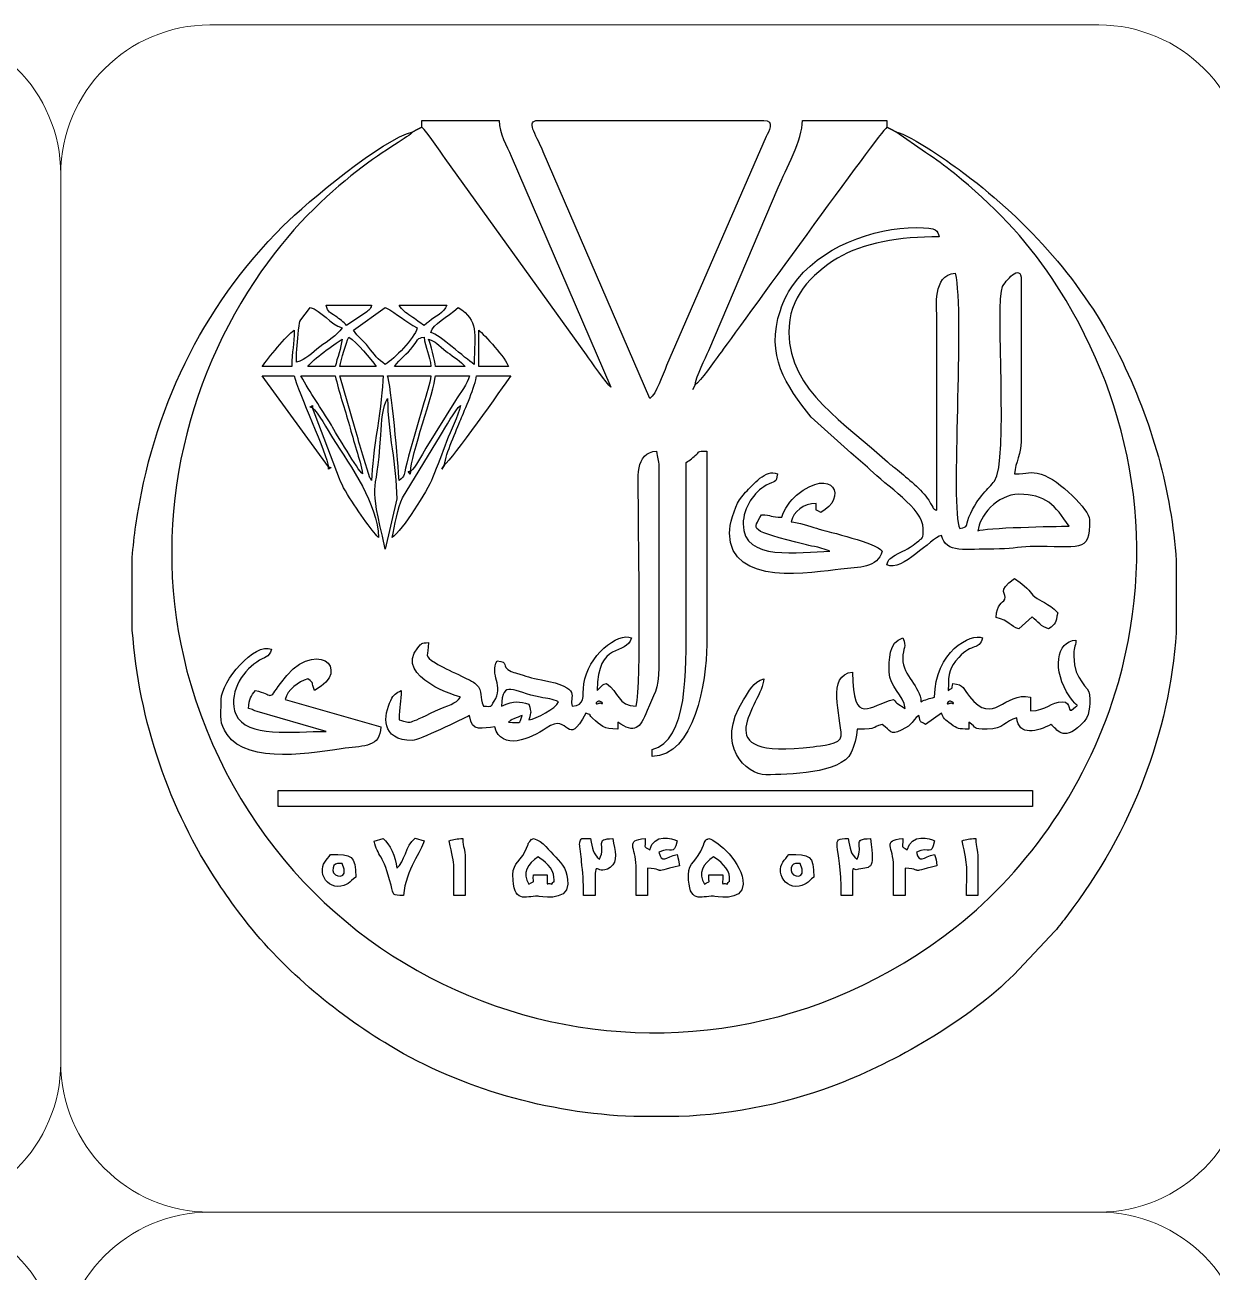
# Model space of a CAD drawing. Header units: millimetres. Extents: x -591 to 604, y 170 to 320.
# Drawn here: x -44.5 to 5.3, y 267.6 to 319.9 of the extents above; entities that cross this region are included whole.
import ezdxf

# ---------------------------------------------------------------- set-up
doc = ezdxf.new("R2010")
doc.units = ezdxf.units.MM
doc.header["$MEASUREMENT"] = 0
doc.layers.add('Layer 1', color=7, linetype='Continuous')

msp = doc.modelspace()

# ---------------------------------------------------------------- linework, layer by layer
at = {"layer": 'Layer 1', "color": 250, "lineweight": 18}
for points in [[(-86.5708, 319.8725), (-86.5708, 319.8725), (-49.2834, 319.8725), (-49.2834, 319.8725), (-45.8375, 319.8725), (-43.0271, 317.0621), (-43.0271, 313.6162), (-43.0271, 313.6162), (-43.0271, 276.3288), (-43.0271, 276.3288), (-43.0271, 272.8829), (-45.8375, 270.0725), (-49.2834, 270.0725), (-49.2834, 270.0725), (-86.5708, 270.0725), (-86.5708, 270.0725), (-90.0167, 270.0725), (-92.8271, 272.8829), (-92.8271, 276.3288), (-92.8271, 276.3288), (-92.8271, 313.6162), (-92.8271, 313.6162), (-92.8271, 317.0621), (-90.0167, 319.8725), (-86.5708, 319.8725)], [(-36.7708, 319.8725), (-36.7708, 319.8725), (0.5166, 319.8725), (0.5166, 319.8725), (3.9625, 319.8725), (6.7729, 317.0621), (6.7729, 313.6162), (6.7729, 313.6162), (6.7729, 276.3288), (6.7729, 276.3288), (6.7729, 272.8829), (3.9625, 270.0725), (0.5166, 270.0725), (0.5166, 270.0725), (-36.7708, 270.0725), (-36.7708, 270.0725), (-40.2167, 270.0725), (-43.0271, 272.8829), (-43.0271, 276.3288), (-43.0271, 276.3288), (-43.0271, 313.6162), (-43.0271, 313.6162), (-43.0271, 317.0621), (-40.2167, 319.8725), (-36.7708, 319.8725)], [(-86.5708, 270.0725), (-86.5708, 270.0725), (-49.2834, 270.0725), (-49.2834, 270.0725), (-45.8375, 270.0725), (-43.0271, 267.2621), (-43.0271, 263.8162), (-43.0271, 263.8162), (-43.0271, 226.5288), (-43.0271, 226.5288), (-43.0271, 223.0829), (-45.8375, 220.2725), (-49.2834, 220.2725), (-49.2834, 220.2725), (-86.5708, 220.2725), (-86.5708, 220.2725), (-90.0167, 220.2725), (-92.8271, 223.0829), (-92.8271, 226.5288), (-92.8271, 226.5288), (-92.8271, 263.8162), (-92.8271, 263.8162), (-92.8271, 267.2621), (-90.0167, 270.0725), (-86.5708, 270.0725)], [(-36.7708, 270.0725), (-36.7708, 270.0725), (0.5166, 270.0725), (0.5166, 270.0725), (3.9625, 270.0725), (6.7729, 267.2621), (6.7729, 263.8162), (6.7729, 263.8162), (6.7729, 226.5288), (6.7729, 226.5288), (6.7729, 223.0829), (3.9625, 220.2725), (0.5166, 220.2725), (0.5166, 220.2725), (-36.7708, 220.2725), (-36.7708, 220.2725), (-40.2167, 220.2725), (-43.0271, 223.0829), (-43.0271, 226.5288), (-43.0271, 226.5288), (-43.0271, 263.8162), (-43.0271, 263.8162), (-43.0271, 267.2621), (-40.2167, 270.0725), (-36.7708, 270.0725)]]:
    msp.add_open_spline(points, degree=3, knots=[0, 0, 0, 0, 0.125, 0.125, 0.125, 0.25, 0.25, 0.25, 0.375, 0.375, 0.375, 0.5, 0.5, 0.5, 0.625, 0.625, 0.625, 0.75, 0.75, 0.75, 0.875, 0.875, 0.875, 1, 1, 1, 1], dxfattribs=at)
at = {"layer": 'Layer 1', "color": 240}
for points, knots in [([(-28.0717, 315.4831), (-28.0717, 315.4831), (-28.2629, 315.3875), (-28.2629, 315.3875), (-28.2629, 315.3875), (-28.0717, 315.4831), (-28.0717, 315.4831)], [0, 0, 0, 0, 0.5, 0.5, 0.5, 1, 1, 1, 1]), ([(-27.8804, 315.5787), (-27.8804, 315.5787), (-28.0717, 315.4831), (-28.0717, 315.4831), (-28.0717, 315.4831), (-27.8804, 315.5787), (-27.8804, 315.5787)], [0, 0, 0, 0, 0.5, 0.5, 0.5, 1, 1, 1, 1]), ([(-27.8804, 315.5787), (-27.6498, 315.4096), (-27.1298, 314.5777), (-26.8973, 314.267), (-26.8973, 314.267), (-20.9768, 306.0356), (-20.9768, 306.0356), (-20.8064, 305.7854), (-20.1075, 304.7977), (-19.9439, 304.678), (-19.9439, 304.678), (-24.1247, 314.3622), (-24.1247, 314.3622), (-24.3188, 314.8163), (-24.6294, 315.3037), (-24.6294, 315.8656), (-24.6294, 315.8656), (-27.8804, 315.8656), (-27.8804, 315.8656), (-27.8804, 315.8656), (-27.8804, 315.5787), (-27.8804, 315.5787)], [0, 0, 0, 0, 0.1428571, 0.1428571, 0.1428571, 0.2857143, 0.2857143, 0.2857143, 0.4285714, 0.4285714, 0.4285714, 0.5714286, 0.5714286, 0.5714286, 0.7142857, 0.7142857, 0.7142857, 0.8571429, 0.8571429, 0.8571429, 1, 1, 1, 1]), ([(-18.3184, 304.1999), (-18.0313, 304.4104), (-17.7843, 305.1724), (-17.6081, 305.5932), (-17.6081, 305.5932), (-13.4333, 315.1944), (-13.4333, 315.1944), (-13.3437, 315.3854), (-13.0409, 315.8656), (-13.5375, 315.8656), (-13.5375, 315.8656), (-23.0037, 315.8656), (-23.0037, 315.8656), (-23.5265, 315.8656), (-23.1204, 315.3359), (-22.7862, 314.5534), (-22.7862, 314.5534), (-18.3184, 304.1999), (-18.3184, 304.1999)], [0, 0, 0, 0, 0.1666667, 0.1666667, 0.1666667, 0.3333333, 0.3333333, 0.3333333, 0.5, 0.5, 0.5, 0.6666667, 0.6666667, 0.6666667, 0.8333333, 0.8333333, 0.8333333, 1, 1, 1, 1]), ([(-16.406, 304.7736), (-16.1844, 304.922), (-15.6098, 305.7717), (-15.395, 306.0575), (-14.6963, 306.9873), (-8.6695, 315.3622), (-8.3739, 315.5787), (-8.3739, 315.5787), (-8.3739, 315.8656), (-8.3739, 315.8656), (-8.3739, 315.8656), (-11.9119, 315.8656), (-11.9119, 315.8656), (-11.9119, 315.0549), (-12.6009, 313.802), (-12.931, 313.06), (-12.931, 313.06), (-15.8459, 306.2215), (-15.8459, 306.2215), (-15.9788, 305.8995), (-16.376, 305.1346), (-16.406, 304.7736)], [0, 0, 0, 0, 0.1428571, 0.1428571, 0.1428571, 0.2857143, 0.2857143, 0.2857143, 0.4285714, 0.4285714, 0.4285714, 0.5714286, 0.5714286, 0.5714286, 0.7142857, 0.7142857, 0.7142857, 0.8571429, 0.8571429, 0.8571429, 1, 1, 1, 1]), ([(-8.1826, 315.4831), (-8.1826, 315.4831), (-8.3739, 315.5787), (-8.3739, 315.5787), (-8.3739, 315.5787), (-8.1826, 315.4831), (-8.1826, 315.4831)], [0, 0, 0, 0, 0.5, 0.5, 0.5, 1, 1, 1, 1]), ([(-7.9914, 315.3875), (-7.9914, 315.3875), (-8.1826, 315.4831), (-8.1826, 315.4831), (-8.1826, 315.4831), (-7.9914, 315.3875), (-7.9914, 315.3875)], [0, 0, 0, 0, 0.5, 0.5, 0.5, 1, 1, 1, 1]), ([(-7.9914, 315.3875), (-7.9914, 315.3875), (-6.7483, 314.527), (-6.7483, 314.527), (-6.2948, 314.2247), (-5.9726, 313.9902), (-5.5355, 313.6364), (-3.9436, 312.3483), (-2.5657, 310.9385), (-1.4313, 309.2301), (1.7679, 304.4115), (3.0842, 298.4305), (1.3401, 292.2866), (0.1464, 288.0813), (-2.4396, 284.438), (-5.45, 282.0562), (-16.8312, 273.0512), (-33.4424, 278.2985), (-37.5731, 292.2121), (-39.344, 298.177), (-38.0536, 304.354), (-34.8992, 309.1151), (-32.015, 313.4681), (-28.5682, 314.9707), (-28.2629, 315.3875), (-29.5107, 315.0968), (-32.6737, 312.4586), (-33.6892, 311.4432), (-37.1412, 307.9916), (-39.1731, 303.7153), (-39.8759, 298.8881), (-39.9414, 298.4392), (-39.9904, 297.9872), (-40.0241, 297.5331), (-40.0241, 297.5331), (-40.0241, 294.4858), (-40.0241, 294.4858), (-39.7492, 290.6946), (-38.4712, 286.9401), (-36.429, 283.8897), (-36.0884, 283.381), (-35.8405, 283.0306), (-35.4763, 282.5477), (-33.8164, 280.3463), (-31.5688, 278.46), (-29.2139, 277.0489), (-26.1971, 275.2412), (-22.6101, 274.2299), (-18.9913, 274.0793), (-18.9913, 274.0793), (-17.0984, 274.0793), (-17.0984, 274.0793), (-14.7227, 274.1787), (-12.3737, 274.6554), (-10.2043, 275.5271), (-7.7533, 276.5121), (-4.9097, 278.181), (-3.0412, 280.0297), (-3.0412, 280.0297), (-1.3262, 281.8528), (-1.3262, 281.8528), (-1.1473, 282.0643), (-0.9729, 282.2916), (-0.819, 282.4928), (1.9437, 286.1041), (3.4745, 290.1925), (3.7699, 294.3787), (3.7699, 294.3787), (3.7699, 297.3939), (3.7699, 297.3939), (3.5652, 300.3065), (2.7689, 303.2224), (1.3794, 306.0167), (-0.1373, 309.0669), (-2.4182, 311.6047), (-5.0818, 313.6118), (-5.6478, 314.0384), (-7.337, 315.2351), (-7.9914, 315.3875)], [0, 0, 0, 0, 0.0384615, 0.0384615, 0.0384615, 0.0769231, 0.0769231, 0.0769231, 0.1153846, 0.1153846, 0.1153846, 0.1538462, 0.1538462, 0.1538462, 0.1923077, 0.1923077, 0.1923077, 0.2307692, 0.2307692, 0.2307692, 0.2692308, 0.2692308, 0.2692308, 0.3076923, 0.3076923, 0.3076923, 0.3461538, 0.3461538, 0.3461538, 0.3846154, 0.3846154, 0.3846154, 0.4230769, 0.4230769, 0.4230769, 0.4615385, 0.4615385, 0.4615385, 0.5, 0.5, 0.5, 0.5384615, 0.5384615, 0.5384615, 0.5769231, 0.5769231, 0.5769231, 0.6153846, 0.6153846, 0.6153846, 0.6538462, 0.6538462, 0.6538462, 0.6923077, 0.6923077, 0.6923077, 0.7307692, 0.7307692, 0.7307692, 0.7692308, 0.7692308, 0.7692308, 0.8076923, 0.8076923, 0.8076923, 0.8461538, 0.8461538, 0.8461538, 0.8846154, 0.8846154, 0.8846154, 0.9230769, 0.9230769, 0.9230769, 0.9615385, 0.9615385, 0.9615385, 1, 1, 1, 1]), ([(-6.844, 298.7495), (-6.844, 298.286), (-6.859, 298.3803), (-7.1233, 298.1682), (-7.5597, 297.8179), (-7.666, 297.8425), (-8.0166, 297.6272), (-8.2299, 297.4963), (-8.3037, 297.4824), (-8.3739, 297.2195), (-7.7164, 296.9155), (-6.5483, 298.3373), (-6.0791, 298.4626), (-5.8972, 297.6823), (-5.0518, 297.8929), (-3.8795, 297.8886), (-3.2164, 297.8862), (-2.8869, 297.9716), (-2.3529, 297.9877), (-0.2672, 298.0501), (0.1364, 297.6229), (0.1364, 299.1319), (0.1364, 299.489), (-1.1272, 300.8026), (-1.8961, 301.0268), (-2.3825, 301.1686), (-2.4479, 301.0443), (-3.0192, 301.0443), (-2.9758, 301.5662), (-2.7323, 301.7736), (-2.7323, 302.67), (-2.7323, 302.67), (-2.7323, 309.1721), (-2.7323, 309.1721), (-2.7323, 309.9439), (-3.4365, 309.0628), (-3.5136, 308.9017), (-3.8531, 308.1923), (-3.237, 301.5926), (-3.8589, 300.7368), (-4.0944, 300.4128), (-4.5279, 300.1596), (-4.9261, 299.222), (-5.098, 298.8171), (-4.9162, 298.8558), (-5.314, 298.7495), (-5.7256, 299.6073), (-5.0998, 307.7185), (-5.5053, 309.4589), (-6.4651, 309.3791), (-6.2706, 308.0296), (-6.2703, 307.5466), (-6.2703, 307.5466), (-6.2703, 299.5144), (-6.2703, 299.5144), (-6.4752, 299.5971), (-6.3582, 299.5253), (-6.6158, 299.9339), (-6.9065, 300.3949), (-7.5052, 300.8529), (-7.9254, 301.206), (-8.1189, 301.3687), (-8.1572, 301.3644), (-8.3508, 301.5456), (-10.0544, 303.1403), (-12.4856, 304.521), (-12.4856, 306.9728), (-12.4856, 308.4435), (-11.5574, 309.4092), (-10.4389, 310.0897), (-9.3992, 310.7222), (-7.8236, 310.989), (-6.1746, 310.989), (-6.2432, 311.2456), (-6.2245, 311.3715), (-7.1308, 311.3715), (-8.9289, 311.3715), (-11.2113, 310.5647), (-12.3349, 308.9259), (-12.5655, 308.5895), (-12.6964, 308.3163), (-12.837, 307.8981), (-13.4705, 306.0133), (-12.6116, 304.7585), (-11.545, 303.4192), (-11.545, 303.4192), (-9.8798, 301.929), (-9.8798, 301.929), (-9.5734, 301.6369), (-9.3707, 301.5192), (-9.0678, 301.2111), (-8.4292, 300.562), (-6.844, 299.5869), (-6.844, 298.7495)], [0, 0, 0, 0, 0.0322581, 0.0322581, 0.0322581, 0.0645161, 0.0645161, 0.0645161, 0.0967742, 0.0967742, 0.0967742, 0.1290323, 0.1290323, 0.1290323, 0.1612903, 0.1612903, 0.1612903, 0.1935484, 0.1935484, 0.1935484, 0.2258065, 0.2258065, 0.2258065, 0.2580645, 0.2580645, 0.2580645, 0.2903226, 0.2903226, 0.2903226, 0.3225806, 0.3225806, 0.3225806, 0.3548387, 0.3548387, 0.3548387, 0.3870968, 0.3870968, 0.3870968, 0.4193548, 0.4193548, 0.4193548, 0.4516129, 0.4516129, 0.4516129, 0.483871, 0.483871, 0.483871, 0.516129, 0.516129, 0.516129, 0.5483871, 0.5483871, 0.5483871, 0.5806452, 0.5806452, 0.5806452, 0.6129032, 0.6129032, 0.6129032, 0.6451613, 0.6451613, 0.6451613, 0.6774194, 0.6774194, 0.6774194, 0.7096774, 0.7096774, 0.7096774, 0.7419355, 0.7419355, 0.7419355, 0.7741935, 0.7741935, 0.7741935, 0.8064516, 0.8064516, 0.8064516, 0.8387097, 0.8387097, 0.8387097, 0.8709677, 0.8709677, 0.8709677, 0.9032258, 0.9032258, 0.9032258, 0.9354839, 0.9354839, 0.9354839, 0.9677419, 0.9677419, 0.9677419, 1, 1, 1, 1]), ([(-33.1395, 305.7298), (-32.7325, 305.8246), (-32.4958, 306.1187), (-32.1563, 306.3721), (-31.8167, 306.6254), (-31.4435, 306.8409), (-31.2271, 307.1641), (-31.6867, 307.2869), (-32.1063, 307.902), (-32.5657, 308.0246), (-33.0212, 307.3447), (-32.997, 307.6277), (-33.0476, 307.0723), (-33.0917, 306.5869), (-33.1395, 306.2771), (-33.1395, 305.7298)], [0, 0, 0, 0, 0.2, 0.2, 0.2, 0.4, 0.4, 0.4, 0.6, 0.6, 0.6, 0.8, 0.8, 0.8, 1, 1, 1, 1]), ([(-31.0358, 307.2597), (-31.0358, 307.2597), (-30.186, 307.8442), (-30.186, 307.8442), (-30.0427, 307.9789), (-30.0625, 307.9037), (-29.984, 308.1203), (-29.984, 308.1203), (-31.8964, 308.1203), (-31.8964, 308.1203), (-31.8116, 307.8024), (-31.7366, 307.8212), (-31.5017, 307.6546), (-31.3223, 307.5275), (-31.1596, 307.4285), (-31.0358, 307.2597)], [0, 0, 0, 0, 0.2, 0.2, 0.2, 0.4, 0.4, 0.4, 0.6, 0.6, 0.6, 0.8, 0.8, 0.8, 1, 1, 1, 1]), ([(-30.7489, 307.0685), (-30.5548, 306.7785), (-30.3525, 306.6596), (-30.12, 306.3588), (-29.8813, 306.0499), (-29.713, 305.8368), (-29.4103, 305.6342), (-29.0295, 305.8891), (-28.199, 306.6875), (-28.0717, 307.1641), (-28.5901, 307.4384), (-28.8919, 307.7505), (-29.4103, 308.0246), (-29.4103, 308.0246), (-30.7489, 307.0685), (-30.7489, 307.0685)], [0, 0, 0, 0, 0.2, 0.2, 0.2, 0.4, 0.4, 0.4, 0.6, 0.6, 0.6, 0.8, 0.8, 0.8, 1, 1, 1, 1]), ([(-27.7848, 307.2597), (-27.7848, 307.2597), (-27.6821, 307.3482), (-27.6821, 307.3482), (-27.6672, 307.3606), (-27.5986, 307.4186), (-27.578, 307.4355), (-27.3218, 307.6437), (-26.9473, 307.7922), (-26.8286, 308.1203), (-26.8286, 308.1203), (-28.8366, 308.1203), (-28.8366, 308.1203), (-28.6847, 307.8935), (-28.5822, 307.8195), (-28.3406, 307.6602), (-28.1092, 307.5077), (-27.9837, 307.3928), (-27.7848, 307.2597)], [0, 0, 0, 0, 0.1666667, 0.1666667, 0.1666667, 0.3333333, 0.3333333, 0.3333333, 0.5, 0.5, 0.5, 0.6666667, 0.6666667, 0.6666667, 0.8333333, 0.8333333, 0.8333333, 1, 1, 1, 1]), ([(-27.4979, 306.9728), (-27.1256, 306.8734), (-26.0832, 305.9035), (-25.6812, 305.6342), (-25.6812, 307.0135), (-25.4653, 307.432), (-26.3505, 308.0246), (-26.8429, 307.5967), (-27.4, 307.3394), (-27.4979, 306.9728)], [0, 0, 0, 0, 0.3333333, 0.3333333, 0.3333333, 0.6666667, 0.6666667, 0.6666667, 1, 1, 1, 1]), ([(-34.5737, 305.5386), (-34.5737, 305.5386), (-33.3307, 305.5386), (-33.3307, 305.5386), (-33.3307, 306.2073), (-33.2351, 306.4528), (-33.2351, 307.0685), (-33.5547, 306.8546), (-34.3434, 305.8827), (-34.5737, 305.5386)], [0, 0, 0, 0, 0.3333333, 0.3333333, 0.3333333, 0.6666667, 0.6666667, 0.6666667, 1, 1, 1, 1]), ([(-32.6614, 305.5386), (-32.6614, 305.5386), (-31.514, 305.5386), (-31.514, 305.5386), (-31.4298, 305.8995), (-31.2562, 306.3367), (-31.2271, 306.686), (-31.5859, 306.4458), (-32.4407, 305.8679), (-32.6614, 305.5386)], [0, 0, 0, 0, 0.3333333, 0.3333333, 0.3333333, 0.6666667, 0.6666667, 0.6666667, 1, 1, 1, 1]), ([(-31.3227, 305.5386), (-31.3227, 305.5386), (-29.7928, 305.5386), (-29.7928, 305.5386), (-30.0173, 305.8737), (-30.6044, 306.5568), (-30.9402, 306.7816), (-31.0685, 306.5145), (-31.247, 305.8634), (-31.3227, 305.5386)], [0, 0, 0, 0, 0.3333333, 0.3333333, 0.3333333, 0.6666667, 0.6666667, 0.6666667, 1, 1, 1, 1]), ([(-29.0278, 305.5386), (-29.0278, 305.5386), (-27.4979, 305.5386), (-27.4979, 305.5386), (-27.5393, 306.0354), (-27.747, 306.3277), (-27.7848, 306.7816), (-28.1148, 306.6935), (-27.9526, 306.7722), (-28.2494, 306.3857), (-28.495, 306.066), (-28.7993, 305.8798), (-29.0278, 305.5386)], [0, 0, 0, 0, 0.25, 0.25, 0.25, 0.5, 0.5, 0.5, 0.75, 0.75, 0.75, 1, 1, 1, 1]), ([(-27.3066, 305.5386), (-27.3066, 305.5386), (-26.0637, 305.5386), (-26.0637, 305.5386), (-26.2112, 305.7402), (-26.5666, 305.9614), (-26.8021, 306.1388), (-27.2479, 306.4747), (-27.2849, 306.6037), (-27.5935, 306.686), (-27.5033, 306.4979), (-27.3286, 305.8025), (-27.3066, 305.5386)], [0, 0, 0, 0, 0.25, 0.25, 0.25, 0.5, 0.5, 0.5, 0.75, 0.75, 0.75, 1, 1, 1, 1]), ([(-25.4899, 305.5386), (-25.4899, 305.5386), (-24.2469, 305.5386), (-24.2469, 305.5386), (-24.332, 305.8573), (-25.2681, 306.906), (-25.4899, 307.0685), (-25.4899, 307.0685), (-25.4899, 305.5386), (-25.4899, 305.5386)], [0, 0, 0, 0, 0.3333333, 0.3333333, 0.3333333, 0.6666667, 0.6666667, 0.6666667, 1, 1, 1, 1]), ([(-31.8008, 301.3313), (-31.8416, 301.8214), (-33.0909, 304.5372), (-33.2351, 305.156), (-33.2351, 305.156), (-34.5737, 305.156), (-34.5737, 305.156), (-34.5737, 305.156), (-31.8008, 301.3313), (-31.8008, 301.3313)], [0, 0, 0, 0, 0.3333333, 0.3333333, 0.3333333, 0.6666667, 0.6666667, 0.6666667, 1, 1, 1, 1]), ([(-30.3665, 301.0443), (-30.3918, 301.348), (-30.5272, 301.713), (-30.6201, 302.0338), (-30.7284, 302.4078), (-30.8316, 302.7603), (-30.9194, 303.0731), (-31.1175, 303.7783), (-31.3559, 304.4774), (-31.514, 305.156), (-31.514, 305.156), (-32.9482, 305.156), (-32.9482, 305.156), (-32.5618, 304.4256), (-32.1065, 303.8096), (-31.6743, 303.0833), (-31.469, 302.7382), (-30.5643, 301.1892), (-30.3665, 301.0443)], [0, 0, 0, 0, 0.1666667, 0.1666667, 0.1666667, 0.3333333, 0.3333333, 0.3333333, 0.5, 0.5, 0.5, 0.6666667, 0.6666667, 0.6666667, 0.8333333, 0.8333333, 0.8333333, 1, 1, 1, 1]), ([(-29.984, 300.7576), (-29.984, 301.8683), (-29.506, 304.0569), (-29.506, 305.156), (-29.506, 305.156), (-31.3227, 305.156), (-31.3227, 305.156), (-31.3227, 305.156), (-30.6741, 302.9361), (-30.6741, 302.9361), (-30.559, 302.5262), (-30.4705, 302.2169), (-30.3553, 301.8206), (-30.3553, 301.8206), (-30.0538, 300.8789), (-30.0538, 300.8789), (-30.0456, 300.8624), (-30.026, 300.831), (-30.0192, 300.818), (-30.0123, 300.8049), (-29.9974, 300.7766), (-29.984, 300.7576)], [0, 0, 0, 0, 0.1428571, 0.1428571, 0.1428571, 0.2857143, 0.2857143, 0.2857143, 0.4285714, 0.4285714, 0.4285714, 0.5714286, 0.5714286, 0.5714286, 0.7142857, 0.7142857, 0.7142857, 0.8571429, 0.8571429, 0.8571429, 1, 1, 1, 1]), ([(-28.8366, 300.7576), (-28.5383, 300.976), (-28.6853, 300.8874), (-28.4334, 301.7886), (-28.4334, 301.7886), (-27.7961, 304.0198), (-27.7961, 304.0198), (-27.7015, 304.3439), (-27.5252, 304.829), (-27.4979, 305.156), (-27.4979, 305.156), (-29.3147, 305.156), (-29.3147, 305.156), (-29.1966, 304.91), (-28.8366, 301.313), (-28.8366, 300.7576)], [0, 0, 0, 0, 0.2, 0.2, 0.2, 0.4, 0.4, 0.4, 0.6, 0.6, 0.6, 0.8, 0.8, 0.8, 1, 1, 1, 1]), ([(-28.3585, 301.1399), (-28.1241, 301.3117), (-27.8915, 301.8235), (-27.7077, 302.1148), (-27.7077, 302.1148), (-26.4647, 304.1228), (-26.4647, 304.1228), (-26.281, 304.4145), (-25.9601, 304.8278), (-25.8724, 305.156), (-25.8724, 305.156), (-27.3066, 305.156), (-27.3066, 305.156), (-27.3592, 304.524), (-28.3447, 301.7594), (-28.3585, 301.1399)], [0, 0, 0, 0, 0.2, 0.2, 0.2, 0.4, 0.4, 0.4, 0.6, 0.6, 0.6, 0.8, 0.8, 0.8, 1, 1, 1, 1]), ([(-26.9242, 301.4269), (-26.6545, 301.6074), (-24.4776, 304.6687), (-24.1511, 305.156), (-24.1511, 305.156), (-25.5855, 305.156), (-25.5855, 305.156), (-25.618, 304.7663), (-26.0975, 303.685), (-26.2411, 303.3256), (-26.4223, 302.8723), (-26.8856, 301.8902), (-26.9242, 301.4269)], [0, 0, 0, 0, 0.25, 0.25, 0.25, 0.5, 0.5, 0.5, 0.75, 0.75, 0.75, 1, 1, 1, 1]), ([(-16.406, 304.7736), (-16.406, 304.7736), (-16.516, 304.5872), (-16.516, 304.5872), (-16.516, 304.5872), (-16.406, 304.7736), (-16.406, 304.7736)], [0, 0, 0, 0, 0.5, 0.5, 0.5, 1, 1, 1, 1]), ([(-29.4103, 297.8889), (-29.4103, 297.8889), (-28.9322, 299.9925), (-28.9322, 299.9925), (-28.9322, 301.4315), (-29.3147, 302.7305), (-29.3147, 304.1999), (-29.5396, 303.8761), (-29.5605, 303.2323), (-29.5982, 302.6666), (-29.7913, 299.7816), (-30.1384, 301.0142), (-29.4103, 297.8889)], [0, 0, 0, 0, 0.25, 0.25, 0.25, 0.5, 0.5, 0.5, 0.75, 0.75, 0.75, 1, 1, 1, 1]), ([(-32.4701, 303.8174), (-32.4701, 303.8174), (-32.4701, 303.913), (-32.4701, 303.913), (-32.4701, 303.913), (-32.5817, 303.8333), (-32.5817, 303.8333), (-32.5817, 303.8333), (-32.4701, 303.8174), (-32.4701, 303.8174)], [0, 0, 0, 0, 0.3333333, 0.3333333, 0.3333333, 0.6666667, 0.6666667, 0.6666667, 1, 1, 1, 1]), ([(-32.4701, 303.8174), (-32.4701, 303.8174), (-31.3376, 300.8383), (-31.3376, 300.8383), (-31.0966, 300.2315), (-30.3944, 299.2434), (-29.9585, 298.6793), (-29.8646, 298.5581), (-29.7818, 298.4644), (-29.6972, 298.367), (-29.7289, 299.7936), (-30.8262, 301.3132), (-31.6283, 302.5556), (-31.828, 302.8649), (-32.2408, 303.6493), (-32.4701, 303.8174)], [0, 0, 0, 0, 0.2, 0.2, 0.2, 0.4, 0.4, 0.4, 0.6, 0.6, 0.6, 0.8, 0.8, 0.8, 1, 1, 1, 1]), ([(-29.1234, 298.367), (-28.692, 298.6832), (-27.651, 300.3167), (-27.4293, 300.8802), (-27.2177, 301.4177), (-27.0249, 301.8804), (-26.8397, 302.3942), (-26.6686, 302.8696), (-26.3616, 303.4549), (-26.2549, 303.913), (-26.4847, 303.7446), (-26.8965, 302.961), (-27.0967, 302.6513), (-27.0967, 302.6513), (-28.6955, 300.0426), (-28.6955, 300.0426), (-28.8927, 299.627), (-29.0118, 298.8466), (-29.1234, 298.367)], [0, 0, 0, 0, 0.1666667, 0.1666667, 0.1666667, 0.3333333, 0.3333333, 0.3333333, 0.5, 0.5, 0.5, 0.6666667, 0.6666667, 0.6666667, 0.8333333, 0.8333333, 0.8333333, 1, 1, 1, 1]), ([(-18.8921, 291.2911), (-19.6585, 291.3081), (-19.6033, 291.8912), (-20.1351, 292.2473), (-20.3092, 292.2007), (-20.232, 292.2274), (-20.3297, 292.1549), (-20.3297, 292.1549), (-20.5176, 291.9605), (-20.5176, 291.9605), (-20.5176, 294.0652), (-19.2905, 293.3842), (-19.0833, 294.1597), (-19.6468, 294.4202), (-20.9392, 293.3889), (-21.0781, 292.2339), (-21.1463, 291.6663), (-21.0158, 291.3371), (-21.5694, 291.2911), (-21.7322, 291.6852), (-21.0696, 292.061), (-22.8528, 292.3982), (-23.3238, 292.4871), (-23.4852, 292.5497), (-23.9114, 292.6783), (-23.9165, 292.6798), (-24.1185, 292.7421), (-24.1291, 292.7475), (-24.6224, 292.9959), (-24.1655, 293.1423), (-24.7248, 293.2035), (-25.0524, 292.6205), (-24.4178, 292.1368), (-24.8396, 291.5039), (-25.0204, 291.2326), (-24.8874, 291.3002), (-25.2986, 291.2911), (-25.4866, 291.6829), (-25.2787, 291.895), (-25.6086, 292.2241), (-25.795, 292.4101), (-26.8138, 292.8026), (-27.3083, 293.1086), (-27.833, 293.4335), (-27.6069, 293.3706), (-27.5935, 293.9685), (-27.9173, 293.9415), (-27.868, 293.9611), (-28.0438, 293.7493), (-29.0817, 292.4975), (-26.2817, 291.6757), (-26.2549, 291.6736), (-26.4641, 291.3879), (-26.751, 291.352), (-27.3041, 291.0971), (-28.5453, 290.5253), (-28.2495, 290.5806), (-28.8366, 290.7174), (-28.8366, 291.2979), (-28.7409, 291.4835), (-28.7409, 291.9605), (-28.9707, 291.8389), (-29.0496, 291.8046), (-29.1801, 291.5387), (-29.4751, 290.9373), (-29.6392, 289.8567), (-28.2629, 289.8567), (-28.0252, 289.8567), (-26.1749, 290.7485), (-25.8724, 290.9085), (-25.8106, 290.1655), (-25.2974, 290.3908), (-24.8206, 290.4304), (-24.5449, 289.398), (-23.3064, 289.9298), (-22.6604, 290.379), (-21.6476, 291.0832), (-21.8272, 289.4329), (-20.9957, 291.0041), (-20.6272, 290.8708), (-20.9737, 291.022), (-20.7223, 290.7994), (-20.3513, 290.4709), (-20.2679, 290.3348), (-19.657, 290.3348), (-19.657, 290.3348), (-19.657, 290.6216), (-19.657, 290.6216), (-18.9367, 290.1391), (-18.7286, 290.3447), (-18.4264, 291.1121), (-18.1653, 291.7752), (-17.9359, 291.9724), (-17.9359, 292.9166), (-17.9359, 292.9166), (-17.9359, 301.3313), (-17.9359, 301.3313), (-17.9359, 301.661), (-18.0066, 301.7015), (-18.0315, 302.0006), (-18.9597, 301.9234), (-18.7966, 300.8883), (-18.7965, 299.8969), (-18.7963, 298.0505), (-18.6571, 292.2997), (-18.8921, 291.2911)], [0, 0, 0, 0, 0.0285714, 0.0285714, 0.0285714, 0.0571429, 0.0571429, 0.0571429, 0.0857143, 0.0857143, 0.0857143, 0.1142857, 0.1142857, 0.1142857, 0.1428571, 0.1428571, 0.1428571, 0.1714286, 0.1714286, 0.1714286, 0.2, 0.2, 0.2, 0.2285714, 0.2285714, 0.2285714, 0.2571429, 0.2571429, 0.2571429, 0.2857143, 0.2857143, 0.2857143, 0.3142857, 0.3142857, 0.3142857, 0.3428571, 0.3428571, 0.3428571, 0.3714286, 0.3714286, 0.3714286, 0.4, 0.4, 0.4, 0.4285714, 0.4285714, 0.4285714, 0.4571429, 0.4571429, 0.4571429, 0.4857143, 0.4857143, 0.4857143, 0.5142857, 0.5142857, 0.5142857, 0.5428571, 0.5428571, 0.5428571, 0.5714286, 0.5714286, 0.5714286, 0.6, 0.6, 0.6, 0.6285714, 0.6285714, 0.6285714, 0.6571429, 0.6571429, 0.6571429, 0.6857143, 0.6857143, 0.6857143, 0.7142857, 0.7142857, 0.7142857, 0.7428571, 0.7428571, 0.7428571, 0.7714286, 0.7714286, 0.7714286, 0.8, 0.8, 0.8, 0.8285714, 0.8285714, 0.8285714, 0.8571429, 0.8571429, 0.8571429, 0.8857143, 0.8857143, 0.8857143, 0.9142857, 0.9142857, 0.9142857, 0.9428571, 0.9428571, 0.9428571, 0.9714286, 0.9714286, 0.9714286, 1, 1, 1, 1]), ([(-16.7885, 301.5225), (-16.7885, 299.2913), (-16.7885, 297.0602), (-16.7885, 294.8291), (-16.7885, 292.8472), (-16.7033, 289.8283), (-18.2227, 289.4742), (-18.2227, 289.4742), (-18.2227, 289.1873), (-18.2227, 289.1873), (-16.4472, 289.1873), (-15.9279, 292.3273), (-15.9279, 293.8728), (-15.9279, 293.8728), (-15.9279, 302.0006), (-15.9279, 302.0006), (-16.3894, 301.9903), (-16.1704, 301.9958), (-16.4064, 301.8096), (-16.4082, 301.8082), (-16.486, 301.7342), (-16.5604, 301.677), (-16.6656, 301.5959), (-16.7054, 301.578), (-16.7885, 301.5225)], [0, 0, 0, 0, 0.125, 0.125, 0.125, 0.25, 0.25, 0.25, 0.375, 0.375, 0.375, 0.5, 0.5, 0.5, 0.625, 0.625, 0.625, 0.75, 0.75, 0.75, 0.875, 0.875, 0.875, 1, 1, 1, 1]), ([(-31.8008, 301.3313), (-31.8008, 301.3313), (-31.8008, 301.2357), (-31.8008, 301.2357), (-31.8008, 301.2357), (-31.6892, 301.3154), (-31.6892, 301.3154), (-31.6892, 301.3154), (-31.8008, 301.3313), (-31.8008, 301.3313)], [0, 0, 0, 0, 0.3333333, 0.3333333, 0.3333333, 0.6666667, 0.6666667, 0.6666667, 1, 1, 1, 1]), ([(-26.9242, 301.4269), (-26.9242, 301.4269), (-27.0342, 301.2403), (-27.0342, 301.2403), (-27.0342, 301.2403), (-26.9242, 301.4269), (-26.9242, 301.4269)], [0, 0, 0, 0, 0.5, 0.5, 0.5, 1, 1, 1, 1]), ([(-14.9718, 298.5582), (-14.9718, 296.2664), (-11.4503, 296.92), (-10.3032, 297.0452), (-9.5419, 297.1285), (-8.7526, 297.0916), (-8.5651, 297.7932), (-8.8386, 298.1665), (-10.7562, 298.5844), (-11.3264, 298.7612), (-11.5789, 298.8396), (-12.101, 299.0123), (-12.39, 299.0363), (-12.2769, 299.46), (-11.8805, 299.7892), (-11.3382, 299.8013), (-11.3011, 299.3572), (-11.4406, 299.6341), (-11.1468, 299.4187), (-10.0048, 300.0232), (-10.6172, 301.3947), (-12.1617, 300.1468), (-12.3945, 299.959), (-12.6994, 299.5412), (-12.7723, 299.2275), (-13.253, 299.2275), (-13.2005, 299.3136), (-13.633, 299.3232), (-13.9768, 298.6736), (-14.2616, 298.701), (-11.7424, 298.0583), (-11.6053, 298.0234), (-11.4847, 298.0107), (-11.2632, 297.9638), (-11.2632, 297.9638), (-10.828, 297.8252), (-10.828, 297.8252), (-10.8139, 297.8191), (-10.7845, 297.806), (-10.7643, 297.7932), (-12.059, 297.7932), (-14.398, 297.3294), (-14.398, 298.9407), (-14.398, 299.6393), (-13.9271, 300.2754), (-13.4365, 300.561), (-13.0629, 300.7785), (-13.0102, 300.6188), (-12.9637, 301.0443), (-13.451, 301.2698), (-13.9833, 300.5689), (-14.295, 300.2721), (-14.295, 300.2721), (-14.5544, 299.9578), (-14.5544, 299.9578), (-14.7734, 299.6085), (-14.9718, 298.8962), (-14.9718, 298.5582)], [0, 0, 0, 0, 0.0526316, 0.0526316, 0.0526316, 0.1052632, 0.1052632, 0.1052632, 0.1578947, 0.1578947, 0.1578947, 0.2105263, 0.2105263, 0.2105263, 0.2631579, 0.2631579, 0.2631579, 0.3157895, 0.3157895, 0.3157895, 0.3684211, 0.3684211, 0.3684211, 0.4210526, 0.4210526, 0.4210526, 0.4736842, 0.4736842, 0.4736842, 0.5263158, 0.5263158, 0.5263158, 0.5789474, 0.5789474, 0.5789474, 0.6315789, 0.6315789, 0.6315789, 0.6842105, 0.6842105, 0.6842105, 0.7368421, 0.7368421, 0.7368421, 0.7894737, 0.7894737, 0.7894737, 0.8421053, 0.8421053, 0.8421053, 0.8947368, 0.8947368, 0.8947368, 0.9473684, 0.9473684, 0.9473684, 1, 1, 1, 1]), ([(-28.3585, 301.1399), (-28.3585, 301.1399), (-28.4541, 301.1399), (-28.4541, 301.1399), (-28.4541, 301.1399), (-28.3744, 301.0285), (-28.3744, 301.0285), (-28.3744, 301.0285), (-28.3585, 301.1399), (-28.3585, 301.1399)], [0, 0, 0, 0, 0.3333333, 0.3333333, 0.3333333, 0.6666667, 0.6666667, 0.6666667, 1, 1, 1, 1]), ([(-4.5491, 298.6538), (-4.4997, 299.2482), (-3.758, 300.1839), (-2.828, 300.1839), (-1.7179, 300.1839), (-1.3187, 299.7327), (-0.7243, 298.845), (-1.3117, 298.845), (-4.2761, 298.785), (-4.5491, 298.6538)], [0, 0, 0, 0, 0.3333333, 0.3333333, 0.3333333, 0.6666667, 0.6666667, 0.6666667, 1, 1, 1, 1]), ([(-3.7842, 295.0203), (-3.2308, 294.8913), (-3.2144, 294.6453), (-2.828, 294.5422), (-2.828, 294.5422), (-2.2721, 295.0389), (-2.2721, 295.0389), (-2.0447, 294.8381), (-1.8937, 294.6245), (-1.5849, 294.5422), (-1.2584, 294.7608), (-1.3045, 294.7736), (-1.2025, 295.2115), (-1.6258, 295.6577), (-1.934, 295.687), (-2.1598, 295.8797), (-2.4365, 296.1154), (-2.2739, 296.1467), (-3.0192, 296.6458), (-3.8126, 296.1145), (-3.3041, 296.0234), (-3.4267, 295.7833), (-3.5186, 295.6038), (-3.7713, 295.5937), (-3.7842, 295.0203)], [0, 0, 0, 0, 0.125, 0.125, 0.125, 0.25, 0.25, 0.25, 0.375, 0.375, 0.375, 0.5, 0.5, 0.5, 0.625, 0.625, 0.625, 0.75, 0.75, 0.75, 0.875, 0.875, 0.875, 1, 1, 1, 1]), ([(-36.295, 291.578), (-36.295, 290.7362), (-36.3986, 290.6412), (-36.0442, 290.1075), (-35.1815, 288.8086), (-32.3535, 289.3564), (-31.0901, 289.5285), (-30.2933, 289.637), (-29.6208, 289.571), (-29.6015, 290.4304), (-29.6015, 290.4304), (-33.6175, 291.578), (-33.6175, 291.578), (-33.5077, 291.9894), (-33.0711, 292.3291), (-32.6614, 292.4385), (-32.3455, 292.2071), (-32.5541, 292.3344), (-32.3745, 291.9605), (-30.7265, 292.8325), (-32.385, 294.2894), (-33.8092, 292.2476), (-34.3419, 291.4841), (-34.1001, 291.7833), (-34.8607, 291.9605), (-35.0351, 291.6998), (-35.1376, 291.6409), (-35.1476, 291.1955), (-34.7926, 291.1127), (-35.1175, 291.1742), (-34.7908, 291.074), (-34.7908, 291.074), (-31.8964, 290.2392), (-31.8964, 290.2392), (-33.2694, 290.2392), (-35.2475, 289.959), (-35.6773, 290.9551), (-36.0231, 291.7563), (-35.4471, 292.7319), (-34.8065, 293.1492), (-34.4529, 293.3795), (-34.2887, 293.3166), (-34.1912, 293.6816), (-34.8789, 293.9996), (-36.295, 292.3441), (-36.295, 291.578)], [0, 0, 0, 0, 0.0666667, 0.0666667, 0.0666667, 0.1333333, 0.1333333, 0.1333333, 0.2, 0.2, 0.2, 0.2666667, 0.2666667, 0.2666667, 0.3333333, 0.3333333, 0.3333333, 0.4, 0.4, 0.4, 0.4666667, 0.4666667, 0.4666667, 0.5333333, 0.5333333, 0.5333333, 0.6, 0.6, 0.6, 0.6666667, 0.6666667, 0.6666667, 0.7333333, 0.7333333, 0.7333333, 0.8, 0.8, 0.8, 0.8666667, 0.8666667, 0.8666667, 0.9333333, 0.9333333, 0.9333333, 1, 1, 1, 1]), ([(-6.3659, 291.6736), (-6.5976, 291.6195), (-6.7496, 291.5735), (-6.9396, 291.4822), (-6.954, 292.1271), (-7.7046, 292.5548), (-7.7046, 293.2991), (-7.7046, 293.7648), (-7.5137, 293.7618), (-7.7046, 294.1597), (-8.2972, 294.0014), (-8.2783, 293.1991), (-8.2783, 292.7254), (-8.2783, 292.1293), (-7.6573, 291.7779), (-7.6089, 291.1955), (-7.6089, 291.1955), (-7.9535, 291.4246), (-7.9535, 291.4246), (-8.0084, 291.4789), (-8.0672, 291.5591), (-8.0871, 291.578), (-9.0532, 291.3529), (-9.8082, 290.3775), (-9.8082, 292.7254), (-10.9212, 292.6328), (-10.2864, 290.8626), (-10.2864, 290.0479), (-10.2864, 289.6866), (-11.1552, 289.637), (-11.4618, 289.5979), (-16.197, 288.9935), (-13.5598, 291.4301), (-13.5375, 292.4385), (-13.9766, 292.3213), (-14.1527, 291.9122), (-14.3807, 291.5607), (-15.6195, 289.6518), (-14.2507, 288.4224), (-13.4418, 288.4224), (-12.5375, 288.4224), (-10.3006, 288.4567), (-9.8719, 289.3467), (-9.7531, 289.5933), (-9.6241, 290.0148), (-9.6169, 290.3348), (-8.6307, 290.3348), (-9.1156, 290.3978), (-8.5651, 290.5262), (-8.1857, 290.272), (-8.2484, 290.0626), (-7.7664, 290.2888), (-7.1881, 290.5606), (-7.3827, 290.6539), (-7.0352, 290.9085), (-6.946, 290.5745), (-6.9988, 290.6938), (-6.7483, 290.5262), (-6.7483, 290.5262), (-6.0791, 291.0041), (-6.0791, 291.0041), (-6.0242, 290.7989), (-5.9309, 290.7244), (-5.6785, 290.5441), (-5.4045, 290.3482), (-5.378, 290.3348), (-4.9316, 290.3348), (-4.9316, 290.3348), (-4.9316, 290.6216), (-4.9316, 290.6216), (-4.5471, 290.3641), (-4.8155, 290.3348), (-4.1666, 290.3348), (-3.4509, 290.3348), (-3.4267, 290.6786), (-2.9236, 290.8129), (-2.8571, 290.0141), (-2.0322, 290.2389), (-1.4893, 290.5262), (-1.2131, 290.3411), (-1.0209, 289.7879), (-0.2275, 290.5073), (0.1844, 290.8806), (0.1364, 291.2878), (0.1364, 291.7692), (0.1364, 292.1071), (-0.5331, 292.3414), (-0.5331, 293.3948), (-0.5331, 293.7244), (-0.4624, 293.7649), (-0.4375, 294.0641), (-1.2723, 294.0454), (-1.4456, 292.7916), (-0.7, 291.69), (-0.3491, 291.1714), (-0.2867, 291.4283), (-0.5377, 291.1982), (-0.8379, 290.9232), (-0.5769, 291.4822), (-1.0112, 291.4822), (-1.4894, 291.4822), (-1.6451, 291.1155), (-2.3499, 291.0999), (-2.3499, 291.0999), (-2.3499, 291.6736), (-2.3499, 291.6736), (-3.4623, 291.9327), (-3.8734, 290.4206), (-4.9034, 291.7017), (-5.1552, 292.0152), (-5.1233, 292.2076), (-5.6009, 292.2473), (-5.6678, 291.9677), (-5.5886, 292.1095), (-5.7922, 291.9605), (-5.7922, 292.7375), (-5.7459, 292.9033), (-5.3545, 293.3396), (-4.7782, 293.9826), (-4.506, 293.6046), (-4.3579, 294.1597), (-4.8344, 294.38), (-6.3659, 293.5768), (-6.3659, 291.6736)], [0, 0, 0, 0, 0.0243902, 0.0243902, 0.0243902, 0.0487805, 0.0487805, 0.0487805, 0.0731707, 0.0731707, 0.0731707, 0.097561, 0.097561, 0.097561, 0.1219512, 0.1219512, 0.1219512, 0.1463415, 0.1463415, 0.1463415, 0.1707317, 0.1707317, 0.1707317, 0.195122, 0.195122, 0.195122, 0.2195122, 0.2195122, 0.2195122, 0.2439024, 0.2439024, 0.2439024, 0.2682927, 0.2682927, 0.2682927, 0.2926829, 0.2926829, 0.2926829, 0.3170732, 0.3170732, 0.3170732, 0.3414634, 0.3414634, 0.3414634, 0.3658537, 0.3658537, 0.3658537, 0.3902439, 0.3902439, 0.3902439, 0.4146341, 0.4146341, 0.4146341, 0.4390244, 0.4390244, 0.4390244, 0.4634146, 0.4634146, 0.4634146, 0.4878049, 0.4878049, 0.4878049, 0.5121951, 0.5121951, 0.5121951, 0.5365854, 0.5365854, 0.5365854, 0.5609756, 0.5609756, 0.5609756, 0.5853659, 0.5853659, 0.5853659, 0.6097561, 0.6097561, 0.6097561, 0.6341463, 0.6341463, 0.6341463, 0.6585366, 0.6585366, 0.6585366, 0.6829268, 0.6829268, 0.6829268, 0.7073171, 0.7073171, 0.7073171, 0.7317073, 0.7317073, 0.7317073, 0.7560976, 0.7560976, 0.7560976, 0.7804878, 0.7804878, 0.7804878, 0.804878, 0.804878, 0.804878, 0.8292683, 0.8292683, 0.8292683, 0.8536585, 0.8536585, 0.8536585, 0.8780488, 0.8780488, 0.8780488, 0.902439, 0.902439, 0.902439, 0.9268293, 0.9268293, 0.9268293, 0.9512195, 0.9512195, 0.9512195, 0.9756098, 0.9756098, 0.9756098, 1, 1, 1, 1]), ([(-24.5337, 291.2911), (-24.5075, 292.4661), (-24.0528, 291.8815), (-22.9095, 291.6721), (-22.5993, 291.6153), (-22.3916, 291.6015), (-22.1431, 291.4822), (-22.2534, 291.1779), (-23.0782, 290.789), (-23.3863, 290.7174), (-23.2843, 291.1552), (-23.2843, 290.9487), (-23.3863, 291.3868), (-23.7729, 291.4893), (-23.9872, 291.5533), (-24.5337, 291.2911)], [0, 0, 0, 0, 0.2, 0.2, 0.2, 0.4, 0.4, 0.4, 0.6, 0.6, 0.6, 0.8, 0.8, 0.8, 1, 1, 1, 1]), ([(-20.5176, 291.4822), (-20.416, 291.5838), (-20.155, 291.3305), (-20.4111, 291.4326), (-20.4133, 291.4334), (-20.6778, 291.3221), (-20.5176, 291.4822)], [0, 0, 0, 0, 0.5, 0.5, 0.5, 1, 1, 1, 1]), ([(-5.7922, 291.4822), (-5.6906, 291.5838), (-5.4295, 291.3305), (-5.6856, 291.4326), (-5.6879, 291.4334), (-5.9524, 291.3221), (-5.7922, 291.4822)], [0, 0, 0, 0, 0.5, 0.5, 0.5, 1, 1, 1, 1]), ([(-24.2469, 290.6216), (-24.1227, 290.7296), (-24.2436, 290.6578), (-24.0149, 290.7722), (-23.892, 290.8335), (-23.7948, 290.8502), (-23.673, 290.9085), (-23.7779, 290.516), (-23.7444, 290.6216), (-24.2469, 290.6216)], [0, 0, 0, 0, 0.3333333, 0.3333333, 0.3333333, 0.6666667, 0.6666667, 0.6666667, 1, 1, 1, 1]), ([(-33.9044, 287.0838), (-33.9044, 287.0838), (-2.2543, 287.0838), (-2.2543, 287.0838), (-2.2543, 287.0838), (-2.2543, 287.753), (-2.2543, 287.753), (-2.2543, 287.753), (-33.9044, 287.753), (-33.9044, 287.753), (-33.9044, 287.753), (-33.9044, 287.0838), (-33.9044, 287.0838)], [0, 0, 0, 0, 0.25, 0.25, 0.25, 0.5, 0.5, 0.5, 0.75, 0.75, 0.75, 1, 1, 1, 1]), ([(-29.8848, 285.6378), (-29.7326, 284.9808), (-29.4886, 285.0978), (-29.1714, 283.7846), (-29.0703, 283.3661), (-29.1161, 283.365), (-28.6454, 283.3546), (-28.5529, 284.4663), (-27.8864, 285.2131), (-27.7848, 285.6495), (-27.7848, 285.6495), (-28.1636, 285.7567), (-28.1636, 285.7567), (-28.5725, 285.4482), (-28.582, 284.7586), (-28.9322, 284.502), (-28.9706, 284.9632), (-29.2184, 285.5343), (-29.506, 285.745), (-29.506, 285.745), (-29.8848, 285.6378), (-29.8848, 285.6378)], [0, 0, 0, 0, 0.1428571, 0.1428571, 0.1428571, 0.2857143, 0.2857143, 0.2857143, 0.4285714, 0.4285714, 0.4285714, 0.5714286, 0.5714286, 0.5714286, 0.7142857, 0.7142857, 0.7142857, 0.8571429, 0.8571429, 0.8571429, 1, 1, 1, 1]), ([(-26.7329, 285.6495), (-26.4588, 284.4726), (-26.5417, 284.6561), (-26.5417, 283.3546), (-26.5417, 283.3546), (-26.0637, 283.3546), (-26.0637, 283.3546), (-26.0637, 283.3546), (-26.0637, 284.8844), (-26.0637, 284.8844), (-26.0637, 285.3651), (-26.1495, 285.3126), (-26.1592, 285.745), (-26.4145, 285.7394), (-26.5415, 285.7237), (-26.7329, 285.6495)], [0, 0, 0, 0, 0.2, 0.2, 0.2, 0.4, 0.4, 0.4, 0.6, 0.6, 0.6, 0.8, 0.8, 0.8, 1, 1, 1, 1]), ([(-24.0557, 284.2152), (-24.0557, 282.9841), (-23.5402, 283.3271), (-23.0037, 283.3271), (-23.0032, 283.3271), (-21.7607, 283.0627), (-21.7607, 283.8326), (-21.7607, 284.3969), (-21.9617, 284.6639), (-22.2601, 284.9587), (-22.5458, 285.2406), (-22.783, 285.635), (-23.1951, 285.745), (-23.3734, 285.6256), (-23.1854, 285.8398), (-23.3526, 285.6161), (-23.4621, 285.4695), (-23.3797, 285.5986), (-23.4317, 285.4602), (-23.7142, 284.7059), (-24.0557, 284.7898), (-24.0557, 284.2152)], [0, 0, 0, 0, 0.1428571, 0.1428571, 0.1428571, 0.2857143, 0.2857143, 0.2857143, 0.4285714, 0.4285714, 0.4285714, 0.5714286, 0.5714286, 0.5714286, 0.7142857, 0.7142857, 0.7142857, 0.8571429, 0.8571429, 0.8571429, 1, 1, 1, 1]), ([(-21.0913, 283.3546), (-21.0913, 283.3546), (-20.6133, 283.3546), (-20.6133, 283.3546), (-20.6133, 285.2471), (-20.6314, 284.0649), (-19.9815, 284.533), (-19.6229, 284.7914), (-19.7895, 285.2305), (-19.8646, 285.7422), (-20.6725, 285.7267), (-20.1342, 285.4842), (-20.422, 284.8844), (-20.732, 285.1115), (-20.7052, 285.3187), (-20.8045, 285.745), (-21.1807, 285.7366), (-21.2291, 285.8362), (-21.258, 285.4851), (-21.2589, 285.4741), (-21.1966, 284.9633), (-21.179, 284.7984), (-21.1259, 284.301), (-21.0913, 283.9778), (-21.0913, 283.3546)], [0, 0, 0, 0, 0.125, 0.125, 0.125, 0.25, 0.25, 0.25, 0.375, 0.375, 0.375, 0.5, 0.5, 0.5, 0.625, 0.625, 0.625, 0.75, 0.75, 0.75, 0.875, 0.875, 0.875, 1, 1, 1, 1]), ([(-18.8921, 284.5976), (-18.8921, 284.5976), (-18.8921, 283.3546), (-18.8921, 283.3546), (-18.8921, 283.3546), (-18.414, 283.3546), (-18.414, 283.3546), (-18.414, 283.3546), (-18.414, 284.502), (-18.414, 284.502), (-17.4327, 284.4203), (-18.4573, 284.2755), (-17.0753, 284.5976), (-17.0968, 284.8557), (-17.1201, 284.8576), (-17.171, 285.0757), (-17.6681, 284.9598), (-17.8069, 284.6882), (-17.9359, 285.1713), (-17.3618, 285.4467), (-17.3319, 284.9584), (-17.171, 285.6495), (-17.3613, 285.7564), (-18.1533, 285.9755), (-18.3184, 285.2669), (-18.5962, 285.4705), (-18.4986, 285.2536), (-18.5096, 285.745), (-19.396, 285.6713), (-18.8921, 285.3851), (-18.8921, 284.5976)], [0, 0, 0, 0, 0.1, 0.1, 0.1, 0.2, 0.2, 0.2, 0.3, 0.3, 0.3, 0.4, 0.4, 0.4, 0.5, 0.5, 0.5, 0.6, 0.6, 0.6, 0.7, 0.7, 0.7, 0.8, 0.8, 0.8, 0.9, 0.9, 0.9, 1, 1, 1, 1]), ([(-16.6929, 284.2152), (-16.6929, 282.9841), (-16.1775, 283.3271), (-15.641, 283.3271), (-15.6405, 283.3271), (-14.398, 283.0627), (-14.398, 283.8326), (-14.398, 284.7432), (-15.4958, 285.6553), (-15.8323, 285.745), (-15.9153, 285.6896), (-15.9515, 285.7733), (-16.0688, 285.4602), (-16.3514, 284.7059), (-16.6929, 284.7898), (-16.6929, 284.2152)], [0, 0, 0, 0, 0.2, 0.2, 0.2, 0.4, 0.4, 0.4, 0.6, 0.6, 0.6, 0.8, 0.8, 0.8, 1, 1, 1, 1]), ([(-10.2864, 283.3546), (-10.2864, 283.3546), (-9.8082, 283.3546), (-9.8082, 283.3546), (-9.8082, 283.5793), (-9.8216, 283.8233), (-9.8189, 284.0422), (-9.8109, 284.7126), (-9.7713, 284.4085), (-9.6627, 284.4372), (-9.0785, 284.5912), (-8.8472, 284.2959), (-9.0596, 285.7422), (-9.8674, 285.7267), (-9.3291, 285.4842), (-9.6169, 284.8844), (-9.927, 285.1115), (-9.9001, 285.3187), (-9.9994, 285.745), (-10.8263, 285.7266), (-10.2864, 285.6555), (-10.2864, 283.3546)], [0, 0, 0, 0, 0.1428571, 0.1428571, 0.1428571, 0.2857143, 0.2857143, 0.2857143, 0.4285714, 0.4285714, 0.4285714, 0.5714286, 0.5714286, 0.5714286, 0.7142857, 0.7142857, 0.7142857, 0.8571429, 0.8571429, 0.8571429, 1, 1, 1, 1]), ([(-8.0871, 284.5976), (-8.0871, 284.5976), (-8.0871, 283.3546), (-8.0871, 283.3546), (-8.0871, 283.3546), (-7.6089, 283.3546), (-7.6089, 283.3546), (-7.6089, 283.3546), (-7.6089, 284.502), (-7.6089, 284.502), (-6.6276, 284.4203), (-7.6523, 284.2755), (-6.2703, 284.5976), (-6.2917, 284.8557), (-6.3151, 284.8576), (-6.3659, 285.0757), (-6.8629, 284.9598), (-7.0019, 284.6882), (-7.1308, 285.1713), (-6.5569, 285.4467), (-6.5268, 284.9584), (-6.3659, 285.6495), (-6.5564, 285.7564), (-7.3483, 285.9755), (-7.5133, 285.2669), (-7.7911, 285.4705), (-7.6936, 285.2536), (-7.7046, 285.745), (-8.5909, 285.6713), (-8.0871, 285.3851), (-8.0871, 284.5976)], [0, 0, 0, 0, 0.1, 0.1, 0.1, 0.2, 0.2, 0.2, 0.3, 0.3, 0.3, 0.4, 0.4, 0.4, 0.5, 0.5, 0.5, 0.6, 0.6, 0.6, 0.7, 0.7, 0.7, 0.8, 0.8, 0.8, 0.9, 0.9, 0.9, 1, 1, 1, 1]), ([(-5.2185, 285.6495), (-4.9442, 284.4726), (-5.0272, 284.6561), (-5.0272, 283.3546), (-5.0272, 283.3546), (-4.5491, 283.3546), (-4.5491, 283.3546), (-4.5491, 283.3546), (-4.5491, 284.8844), (-4.5491, 284.8844), (-4.5491, 285.3651), (-4.6351, 285.3126), (-4.6448, 285.745), (-4.9001, 285.7394), (-5.0271, 285.7237), (-5.2185, 285.6495)], [0, 0, 0, 0, 0.2, 0.2, 0.2, 0.4, 0.4, 0.4, 0.6, 0.6, 0.6, 0.8, 0.8, 0.8, 1, 1, 1, 1]), ([(-31.4183, 283.737), (-30.9839, 283.737), (-30.9196, 283.9413), (-30.6534, 284.1195), (-30.6534, 285.0509), (-30.8265, 285.0757), (-31.7052, 285.0757), (-31.8606, 284.8437), (-32.0879, 284.6948), (-32.0495, 284.3363), (-32.014, 284.0069), (-31.736, 283.737), (-31.4183, 283.737)], [0, 0, 0, 0, 0.25, 0.25, 0.25, 0.5, 0.5, 0.5, 0.75, 0.75, 0.75, 1, 1, 1, 1]), ([(-31.6095, 284.4064), (-31.6095, 284.5629), (-31.5523, 284.6932), (-31.4183, 284.6932), (-31.4183, 284.6932), (-31.2271, 284.6932), (-31.2271, 284.6932), (-30.8774, 283.9642), (-31.6095, 284.1083), (-31.6095, 284.4064)], [0, 0, 0, 0, 0.3333333, 0.3333333, 0.3333333, 0.6666667, 0.6666667, 0.6666667, 1, 1, 1, 1]), ([(-23.3863, 283.8326), (-23.6847, 284.2783), (-23.4312, 284.6939), (-23.0037, 284.9801), (-22.7734, 284.8258), (-22.3344, 284.4815), (-22.3344, 284.1195), (-22.3344, 283.7539), (-22.305, 284.0847), (-22.43, 283.8326), (-22.6832, 283.9348), (-22.6085, 283.6359), (-22.6214, 284.2152), (-22.6214, 284.2152), (-23.1951, 284.2152), (-23.1951, 284.2152), (-23.2306, 283.7879), (-23.0905, 284.0381), (-23.3863, 283.8326)], [0, 0, 0, 0, 0.1666667, 0.1666667, 0.1666667, 0.3333333, 0.3333333, 0.3333333, 0.5, 0.5, 0.5, 0.6666667, 0.6666667, 0.6666667, 0.8333333, 0.8333333, 0.8333333, 1, 1, 1, 1]), ([(-16.0235, 283.8326), (-16.3219, 284.2783), (-16.0684, 284.6939), (-15.641, 284.9801), (-15.4106, 284.8258), (-14.9718, 284.4815), (-14.9718, 284.1195), (-14.9718, 283.7539), (-14.9424, 284.0847), (-15.0673, 283.8326), (-15.3205, 283.9348), (-15.2456, 283.6359), (-15.2586, 284.2152), (-15.2586, 284.2152), (-15.8323, 284.2152), (-15.8323, 284.2152), (-15.8678, 283.7879), (-15.7277, 284.0381), (-16.0235, 283.8326)], [0, 0, 0, 0, 0.1666667, 0.1666667, 0.1666667, 0.3333333, 0.3333333, 0.3333333, 0.5, 0.5, 0.5, 0.6666667, 0.6666667, 0.6666667, 0.8333333, 0.8333333, 0.8333333, 1, 1, 1, 1]), ([(-12.1986, 283.737), (-11.7642, 283.737), (-11.6999, 283.9413), (-11.4338, 284.1195), (-11.4338, 285.0509), (-11.6068, 285.0757), (-12.4856, 285.0757), (-12.641, 284.8437), (-12.8682, 284.6948), (-12.8298, 284.3363), (-12.7944, 284.0069), (-12.5163, 283.737), (-12.1986, 283.737)], [0, 0, 0, 0, 0.25, 0.25, 0.25, 0.5, 0.5, 0.5, 0.75, 0.75, 0.75, 1, 1, 1, 1]), ([(-12.39, 284.4064), (-12.39, 284.5629), (-12.3328, 284.6932), (-12.1986, 284.6932), (-12.1986, 284.6932), (-12.0075, 284.6932), (-12.0075, 284.6932), (-11.6577, 283.9642), (-12.39, 284.1083), (-12.39, 284.4064)], [0, 0, 0, 0, 0.3333333, 0.3333333, 0.3333333, 0.6666667, 0.6666667, 0.6666667, 1, 1, 1, 1])]:
    msp.add_open_spline(points, degree=3, knots=knots, dxfattribs=at)

doc.saveas('drawing.dxf')
